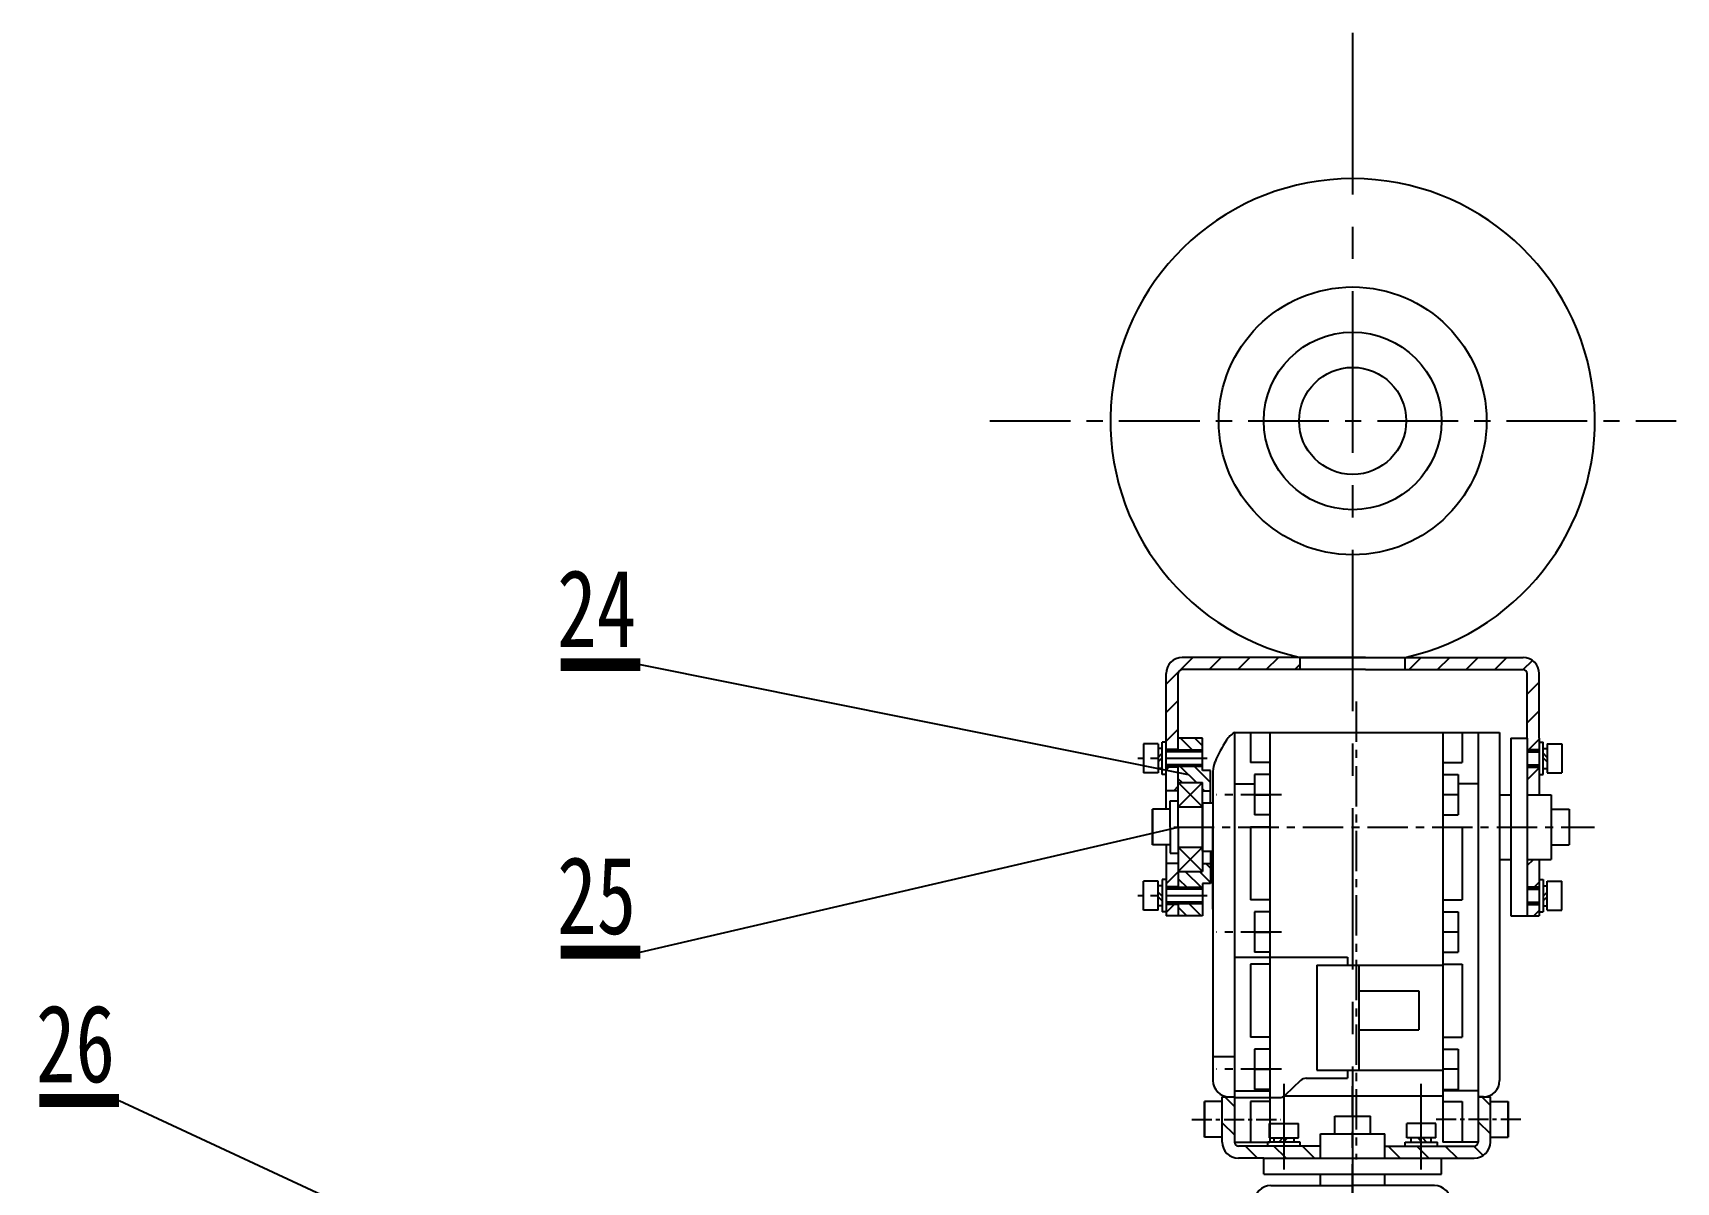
# Model space of a CAD drawing. Extents: x 2854 to 5858, y -1165 to 723.
# Drawn here: x 3289 to 3492.5, y -365.8 to -223.5 of the extents above; entities that cross this region are included whole.
import ezdxf
from ezdxf.enums import TextEntityAlignment as Align

# ---------------------------------------------------------------- set-up
doc = ezdxf.new("R2010")
doc.units = 0
doc.header["$MEASUREMENT"] = 0
doc.linetypes.add('PF_CENTER', pattern=[2, 1.25, -0.25, 0.25, -0.25])
doc.layers.get('0').update_dxf_attribs({"linetype": 'CONTINUOUS'})
for name, color, linetype in [('SMPEN_CENTER', 4, 'PF_CENTER'), ('SMPEN_DIM', 3, 'CONTINUOUS'), ('SMPEN_HATCH', 6, 'CONTINUOUS'), ('图形问题', 240, 'PF_CENTER')]:
    doc.layers.add(name, color=color, linetype=linetype)
doc.styles.add('STYLE2', font='SIMHEI.TTF')

# ---------------------------------------------------------------- blocks, each defined once
blk = doc.blocks.new('RX28B')
for p, q in [((-15.1, 11.7), (-15.1, -39)), ((-15.1, 11.7), (17.75, 11.7)), ((-13.1, 11.7), (-13.1, 8)), ((-10.7, 11.7), (-10.7, -39)), ((10.7, 11.7), (10.7, -39)), ((13.1, 11.7), (13.1, 8)), ((15.1, 11.7), (15.1, -39)), ((15.1, 11.7), (15.1, -39)), ((17.75, 11.7), (17.75, -31.4)), ((19.15, 11), (19.15, -11)), ((19.15, 11), (21.15, 11)), ((21.15, 11), (21.15, -11)), ((-17.75, 6.89), (-17.75, -31.4)), ((-12.6, 6.5), (-12.6, 1.5)), ((12.6, 6.5), (12.6, 1.5)), ((-15.1, 5.35), (-12.6, 5.35)), ((15.1, 5.35), (12.6, 5.35)), ((-19.05, 3), (-19.05, -3)), ((-12.6, 4), (-10.7, 4)), ((12.6, 4), (10.7, 4)), ((24.15, 4), (24.15, -4)), ((24.15, 2.2), (26.35, 2.2)), ((26.35, 2.2), (26.35, -2.2)), ((-13.1, 0), (-13.1, -9)), ((13.1, 0), (13.1, -9)), ((24.15, -2.2), (26.35, -2.2)), ((-12.6, -10.5), (-12.6, -15.5)), ((12.6, -10.5), (12.6, -15.5)), ((19.15, -11), (21.15, -11)), ((-12.6, -13), (-10.7, -13)), ((12.6, -13), (10.7, -13)), ((-15.1, -16.1), (-1.1, -16.1)), ((-1.1, -16.1), (-1.1, -17.1)), ((-13.1, -17), (-13.1, -26)), ((-4.9, -17.1), (-4.9, -30.1)), ((-4.9, -17.1), (0.3, -17.1)), ((0.3, -17.1), (10.7, -17.1)), ((0.3, -17.1), (0.3, -30.1)), ((13.1, -17), (13.1, -26)), ((0.3, -20.3), (7.75, -20.3)), ((7.75, -20.3), (7.75, -25.1)), ((0.3, -25.1), (7.75, -25.1)), ((-12.6, -27.5), (-12.6, -32.5)), ((12.6, -27.5), (12.6, -32.5)), ((-12.6, -30), (-10.7, -30)), ((-4.9, -30.1), (0.3, -30.1)), ((-1.1, -30.1), (-1.1, -31.1)), ((0.3, -30.1), (10.7, -30.1)), ((12.6, -30), (10.7, -30)), ((-6.89, -31.38), (-8.81, -33.22)), ((-6.2, -31.1), (-1.1, -31.1)), ((-15.75, -33.4), (-15.1, -33.4)), ((-15.1, -32.65), (-10.7, -32.65)), ((-15.1, -33.5), (-9.5, -33.5)), ((-13.1, -34), (-13.1, -39)), ((-8.9, -33.3), (10.7, -33.3)), ((15.1, -32.65), (10.7, -32.65)), ((13.1, -34), (13.1, -39)), ((15.75, -33.4), (15.1, -33.4)), ((15.1, -33.4), (15.75, -33.4)), ((-15.1, -39), (-10.7, -39)), ((15.1, -39), (10.7, -39))]:
    blk.add_line(p, q)
at = {"ltscale": 4}
for p, q in [((-10.7, 8), (-13.1, 8)), ((-10.7, 6.5), (-12.6, 6.5)), ((10.7, 8), (13.1, 8)), ((10.7, 6.5), (12.6, 6.5)), ((-19.05, 3), (-17.75, 3)), ((17.75, 4), (19.15, 4)), ((21.15, 4), (24.15, 4)), ((-10.7, 1.5), (-12.6, 1.5)), ((10.7, 1.5), (12.6, 1.5)), ((-10.7, 0), (-13.1, 0)), ((10.7, 0), (13.1, 0)), ((-19.05, -3), (-17.75, -3)), ((17.75, -4), (19.15, -4)), ((21.15, -4), (24.15, -4)), ((-10.7, -9), (-13.1, -9)), ((10.7, -9), (13.1, -9)), ((-10.7, -10.5), (-12.6, -10.5)), ((10.7, -10.5), (12.6, -10.5)), ((-10.7, -15.5), (-12.6, -15.5)), ((10.7, -15.5), (12.6, -15.5)), ((-10.7, -17), (-13.1, -17)), ((10.7, -17), (13.1, -17)), ((-10.7, -26), (-13.1, -26)), ((10.7, -26), (13.1, -26)), ((-17.75, -28.4), (-15.1, -28.4)), ((-10.7, -27.5), (-12.6, -27.5)), ((10.7, -27.5), (12.6, -27.5)), ((-10.7, -32.5), (-12.6, -32.5)), ((10.7, -32.5), (12.6, -32.5)), ((-10.7, -34), (-13.1, -34)), ((10.7, -34), (13.1, -34))]:
    blk.add_line(p, q, dxfattribs=at)
for centre, radius, start, end in [((0, 0.43), 19.1, 147.2964, 156.3503), ((-13.55, 9.13), 3, 121.1144, 147.2964), ((-14.75, 6.89), 3, 156.3503, 180), ((-15.75, -31.4), 2, 180, 270), ((-6.2, -32.1), 1, 90, 133.8309), ((15.75, -31.4), 2, 270, 0), ((-9.5, -32.5), 1, 270, 313.8309)]:
    blk.add_arc(centre, radius, start, end)
at = {"layer": 'SMPEN_CENTER', "ltscale": 4}
for p, q in [((0, 15.55), (0, -41.15)), ((-9.28, 4), (-17.3, 4)), ((-22.61, 0), (29.48, 0)), ((-9.28, -13), (-17.3, -13)), ((-9.28, -30), (-17.3, -30))]:
    blk.add_line(p, q, dxfattribs=at)
blk = doc.blocks.new('RX28C')
for p, q in [((-2.2, 5.2), (2.2, 5.2)), ((-2.2, 3), (-2.2, 5.2)), ((2.2, 3), (2.2, 5.2)), ((-4, 3), (4, 3)), ((-11, 0), (11, 0)), ((-11, -2), (-11, 0)), ((11, -2), (11, 0)), ((-11, -2), (11, -2)), ((-10.15, -3.4), (0, -3.4)), ((10.15, -3.4), (0, -3.4)), ((-17.75, -6.05), (-17.75, -10.45)), ((-17.75, -6.05), (0, -6.05)), ((-12.15, -5.4), (-12.15, -6.05)), ((-12.15, -6.05), (-12.15, -5.4)), ((17.75, -6.05), (0, -6.05)), ((12.15, -6.05), (12.15, -5.4)), ((12.15, -5.4), (12.15, -6.05)), ((17.75, -6.05), (17.75, -10.45)), ((-17.75, -8.05), (0, -8.05)), ((-12.5, -8.05), (-12.5, -10.45)), ((17.75, -8.05), (0, -8.05)), ((12.5, -8.05), (12.5, -10.45)), ((-17.75, -10.45), (0, -10.45)), ((-12.15, -31.85), (-12.15, -10.45)), ((17.75, -10.45), (0, -10.45)), ((12.15, -31.85), (12.15, -10.45)), ((-16.65, -20.85), (-12.15, -20.85)), ((-16.65, -31.85), (-16.65, -20.85)), ((-16.65, -22.25), (-12.15, -22.25)), ((16.65, -20.85), (12.15, -20.85)), ((16.65, -22.25), (12.15, -22.25)), ((16.65, -31.85), (16.65, -20.85)), ((-17.75, -36.25), (-17.75, -31.85)), ((-17.75, -31.85), (0, -31.85)), ((-12.5, -34.25), (-12.5, -31.85)), ((17.75, -31.85), (0, -31.85)), ((12.5, -34.25), (12.5, -31.85)), ((17.75, -36.25), (17.75, -31.85)), ((-17.75, -34.25), (0, -34.25)), ((17.75, -34.25), (0, -34.25)), ((-17.75, -36.25), (0, -36.25)), ((-12.15, -36.9), (-12.15, -36.25)), ((17.75, -36.25), (0, -36.25)), ((12.15, -36.9), (12.15, -36.25)), ((-10.15, -38.9), (0, -38.9)), ((-3, -40.2), (3, -40.2)), ((10.15, -38.9), (0, -38.9))]:
    blk.add_line(p, q)
at = {"ltscale": 4}
for p, q in [((-4, 0), (-4, 3)), ((4, 0), (4, 3)), ((-4, -3.4), (-4, -2)), ((4, -3.4), (4, -2)), ((-7.15, -38.9), (-7.15, -36.25)), ((7.15, -38.9), (7.15, -36.25)), ((-3, -40.2), (-3, -38.9)), ((3, -40.2), (3, -38.9))]:
    blk.add_line(p, q, dxfattribs=at)
for centre, start, end in [((-10.15, -5.4), 90, 180), ((10.15, -5.4), 0, 90), ((-10.15, -36.9), 180, 270), ((10.15, -36.9), 270, 0)]:
    blk.add_arc(centre, 2, start, end)
at = {"layer": 'SMPEN_CENTER', "ltscale": 8}
blk.add_line((0, -42.73), (0, 8.93), dxfattribs=at)

msp = doc.modelspace()

# ---------------------------------------------------------------- hatches: boundary and pattern name
at = {"layer": 'SMPEN_HATCH'}
h = msp.add_hatch(dxfattribs=at)
h.set_pattern_fill('ANSI31', color=256, scale=20, style=0)
h.set_pattern_definition([(45, (2231.8306, -1285.9421), (-1.767767, 1.767767), [])])
h.paths.add_polyline_path([(3430.8, -332.84), (3430.8, -331.44), (3429.3, -331.44), (3429.3, -332.84)])
h.paths.add_polyline_path([(3429.3, -329.24), (3430.8, -329.24), (3430.8, -327.34), (3430.8, -326.34), (3429.3, -326.34)])
h.paths.add_polyline_path([(3429.3, -317.34), (3430.8, -317.34), (3430.8, -316.34), (3430.8, -314.44), (3429.3, -314.44)])
h.paths.add_polyline_path([(3430.8, -302.84, -0.414214), (3431.3, -302.34), (3445.9, -302.34), (3445.9, -300.84), (3431.3, -300.84, 0.414214), (3429.3, -302.84), (3429.3, -310.84), (3429.3, -312.24), (3430.8, -312.24), (3430.8, -310.84)])
h.paths.add_polyline_path([(3473.5, -300.84), (3458.9, -300.84), (3458.9, -302.34), (3473.5, -302.34, -0.414214), (3474, -302.84), (3474, -310.84), (3474, -312.24), (3475.5, -312.24), (3475.5, -310.84), (3475.5, -302.84, 0.414214)])
h.paths.add_polyline_path([(3474, -317.84), (3475.5, -317.84), (3475.5, -314.44), (3474, -314.44)])
h.paths.add_polyline_path([(3475.5, -325.84), (3474, -325.84), (3474, -329.24), (3475.5, -329.24)])
h.paths.add_polyline_path([(3475.5, -332.84), (3475.5, -331.44), (3474, -331.44), (3474, -332.84)])
h = msp.add_hatch(dxfattribs=at)
h.set_pattern_fill('ANSI31', color=256, scale=10, angle=90, style=0)
h.set_pattern_definition([(135, (2231.8306, -1285.9421), (-0.8838835, -0.8838835), [])])
h.paths.add_polyline_path([(3430.8, -310.84), (3430.8, -312.34), (3433.8, -312.34), (3433.8, -310.84)])
h.paths.add_polyline_path([(3430.8, -314.34), (3430.8, -316.34), (3433.8, -316.34), (3433.8, -317.34), (3434.8, -317.34), (3434.8, -314.84), (3433.8, -314.84), (3433.8, -314.34)])
h.paths.add_polyline_path([(3430.8, -327.34), (3430.8, -329.34), (3433.8, -329.34), (3433.8, -328.84), (3434.8, -328.84), (3434.8, -326.34), (3433.8, -326.34), (3433.8, -327.34)])
h.paths.add_polyline_path([(3433.8, -332.84), (3433.8, -331.34), (3430.8, -331.34), (3430.8, -332.84)])
h = msp.add_hatch(dxfattribs=at)
h.set_pattern_fill('ANSI31', color=256, scale=20, angle=90, style=0)
h.set_pattern_definition([(135, (2231.8306, -1307.1921), (-1.767767, -1.767767), [])])
h.paths.add_polyline_path([(3436.25, -358.04), (3437.75, -358.04), (3437.75, -355.24), (3436.25, -355.24)])
h.paths.add_polyline_path([(3441.4, -362.84), (3446.39, -362.84), (3446.39, -361.34), (3438.25, -361.34, -0.414214), (3437.75, -360.84), (3437.75, -358.04), (3436.25, -358.04), (3436.25, -360.84, 0.414214), (3438.25, -362.84)])
h.paths.add_polyline_path([(3448.4, -362.84), (3448.4, -361.34), (3446.39, -361.34), (3446.39, -362.84)])
h.paths.add_polyline_path([(3458.41, -362.84), (3458.41, -361.34), (3456.4, -361.34), (3456.4, -362.84)])
h.paths.add_polyline_path([(3467.45, -362.84, 0.414214), (3469.45, -360.84), (3469.45, -358.04), (3467.95, -358.04), (3467.95, -360.84, -0.414214), (3467.45, -361.34), (3458.41, -361.34), (3458.41, -362.84)])
h.paths.add_polyline_path([(3469.45, -355.24), (3467.95, -355.24), (3467.95, -358.04), (3469.45, -358.04)])

# ---------------------------------------------------------------- linework, layer by layer
for p, q in [((3454, -300.84), (3431.3, -300.84)), ((3445.9, -300.84), (3458.9, -300.84)), ((3445.9, -302.34), (3445.9, -300.84)), ((3454, -300.84), (3473.5, -300.84)), ((3458.9, -302.34), (3458.9, -300.84)), ((3429.3, -310.84), (3429.3, -302.84)), ((3430.8, -310.84), (3430.8, -302.84)), ((3454, -302.34), (3431.3, -302.34)), ((3454, -302.34), (3473.5, -302.34)), ((3474, -310.84), (3474, -302.84)), ((3475.5, -310.84), (3475.5, -302.84)), ((3429.3, -319.64), (3429.3, -310.84)), ((3430.8, -312.34), (3430.8, -310.84)), ((3433.8, -310.84), (3430.8, -310.84)), ((3433.8, -314.84), (3433.8, -310.84)), ((3475.5, -310.84), (3475.5, -317.84)), ((3426.5, -311.54), (3426.5, -315.14)), ((3428.3, -311.54), (3428.3, -315.14)), ((3428.3, -313.21), (3428.8, -312.71)), ((3428.3, -313.77), (3428.8, -313.27)), ((3428.8, -315.34), (3428.8, -311.34)), ((3476, -315.34), (3476, -311.34)), ((3476.5, -313.21), (3476, -312.71)), ((3476.5, -313.77), (3476, -313.27)), ((3476.5, -311.54), (3476.5, -315.14)), ((3478.3, -311.54), (3478.3, -315.14)), ((3430.8, -316.34), (3430.8, -314.34)), ((3434.8, -314.84), (3433.8, -314.84)), ((3434.8, -318.84), (3434.8, -314.84)), ((3430.8, -317.34), (3429.3, -317.34)), ((3430.8, -316.34), (3433.8, -319.34)), ((3430.8, -319.34), (3433.8, -316.34)), ((3430.8, -321.84), (3430.8, -316.34)), ((3433.8, -318.84), (3433.8, -316.34)), ((3429.8, -321.84), (3429.8, -318.59)), ((3433.8, -324.84), (3433.8, -318.84)), ((3433.8, -318.84), (3433.8, -324.84)), ((3477, -317.84), (3477, -325.84)), ((3427.6, -324.04), (3427.6, -319.64)), ((3429.8, -319.64), (3427.6, -319.64)), ((3427.6, -319.64), (3427.6, -324.04)), ((3429.8, -319.64), (3427.6, -319.64)), ((3477, -319.64), (3479.2, -319.64)), ((3479.2, -319.64), (3479.2, -324.04)), ((3429.8, -321.84), (3429.8, -325.09)), ((3430.8, -321.84), (3430.8, -327.34)), ((3435.1, -331.99), (3435.1, -321.84)), ((3429.8, -324.04), (3427.6, -324.04)), ((3429.8, -324.04), (3427.6, -324.04)), ((3429.3, -324.04), (3429.3, -332.84)), ((3430.8, -324.34), (3433.8, -327.34)), ((3430.8, -327.34), (3433.8, -324.34)), ((3433.8, -324.84), (3433.8, -327.34)), ((3434.8, -324.84), (3434.8, -328.84)), ((3477, -324.04), (3479.2, -324.04)), ((3430.8, -326.34), (3429.3, -326.34)), ((3430.8, -327.34), (3430.8, -329.34)), ((3475.5, -325.84), (3475.5, -332.84)), ((3426.5, -332.14), (3426.5, -328.54)), ((3428.3, -332.14), (3428.3, -328.54)), ((3428.8, -328.34), (3428.8, -332.34)), ((3434.8, -328.84), (3433.8, -328.84)), ((3433.8, -328.84), (3433.8, -332.84)), ((3476, -328.34), (3476, -332.34)), ((3476.5, -332.14), (3476.5, -328.54)), ((3478.3, -332.14), (3478.3, -328.54)), ((3428.3, -329.91), (3428.8, -330.41)), ((3428.3, -330.47), (3428.8, -330.97)), ((3430.8, -331.34), (3430.8, -332.84)), ((3476.5, -329.91), (3476, -330.41)), ((3476.5, -330.47), (3476, -330.97)), ((3430.8, -332.84), (3429.3, -332.84)), ((3433.8, -332.84), (3430.8, -332.84)), ((3436.25, -355.84), (3434.05, -355.84)), ((3436.25, -355.84), (3434.05, -355.84)), ((3434.05, -355.84), (3434.05, -360.24)), ((3434.05, -360.24), (3434.05, -355.84)), ((3436.25, -355.24), (3437.75, -355.24)), ((3436.25, -360.84), (3436.25, -355.24)), ((3467.95, -355.24), (3468.6, -355.24)), ((3468.6, -355.24), (3467.95, -355.24)), ((3467.95, -355.24), (3469.45, -355.24)), ((3469.45, -360.84), (3469.45, -355.24)), ((3469.45, -355.84), (3471.65, -355.84)), ((3471.65, -360.24), (3471.65, -355.84)), ((3471.65, -355.84), (3471.65, -360.24)), ((3450.2, -357.64), (3454.6, -357.64)), ((3450.2, -359.84), (3450.2, -357.64)), ((3454.6, -359.84), (3454.6, -357.64)), ((3442.1, -358.54), (3445.7, -358.54)), ((3448.4, -359.84), (3456.4, -359.84)), ((3462.7, -358.54), (3459.1, -358.54)), ((3436.25, -360.24), (3434.05, -360.24)), ((3436.25, -360.24), (3434.05, -360.24)), ((3448.4, -361.34), (3438.25, -361.34)), ((3445.9, -360.84), (3441.9, -360.84)), ((3442.1, -360.34), (3445.7, -360.34)), ((3443.77, -360.34), (3443.27, -360.84)), ((3444.33, -360.34), (3443.83, -360.84)), ((3456.4, -361.34), (3467.45, -361.34)), ((3458.9, -360.84), (3462.9, -360.84)), ((3462.7, -360.34), (3459.1, -360.34)), ((3460.47, -360.34), (3460.97, -360.84)), ((3461.03, -360.34), (3461.53, -360.84)), ((3469.45, -360.24), (3471.65, -360.24)), ((3441.4, -362.84), (3438.25, -362.84)), ((3441.4, -362.84), (3467.45, -362.84))]:
    msp.add_line(p, q)
at = {"ltscale": 8}
for p, q in [((3428.3, -311.54), (3426.5, -311.54)), ((3476.5, -311.54), (3478.3, -311.54)), ((3428.3, -315.14), (3426.5, -315.14)), ((3476.5, -315.14), (3478.3, -315.14)), ((3430.8, -316.34), (3433.8, -316.34)), ((3433.8, -317.34), (3434.8, -317.34)), ((3429.8, -318.59), (3430.8, -318.59)), ((3430.8, -319.34), (3433.8, -319.34)), ((3429.8, -325.09), (3430.8, -325.09)), ((3430.8, -324.34), (3433.8, -324.34)), ((3430.8, -327.34), (3433.8, -327.34)), ((3433.8, -326.34), (3434.8, -326.34)), ((3428.3, -328.54), (3426.5, -328.54)), ((3476.5, -328.54), (3478.3, -328.54)), ((3428.3, -332.14), (3426.5, -332.14)), ((3476.5, -332.14), (3478.3, -332.14)), ((3442.1, -360.34), (3442.1, -358.54)), ((3445.7, -360.34), (3445.7, -358.54)), ((3459.1, -360.34), (3459.1, -358.54)), ((3462.7, -360.34), (3462.7, -358.54))]:
    msp.add_line(p, q, dxfattribs=at)
at = {"ltscale": 4}
for p, q in [((3428.8, -312.1), (3428.3, -312.1)), ((3429.3, -311.34), (3428.8, -311.34)), ((3430.8, -312.24), (3429.3, -312.24)), ((3433.8, -312.34), (3429.3, -312.34)), ((3474, -312.24), (3475.5, -312.24)), ((3474, -312.34), (3475.5, -312.34)), ((3475.5, -311.34), (3476, -311.34)), ((3476, -312.1), (3476.5, -312.1)), ((3428.8, -314.58), (3428.3, -314.58)), ((3429.3, -315.34), (3428.8, -315.34)), ((3433.8, -314.34), (3429.3, -314.34)), ((3430.8, -314.44), (3429.3, -314.44)), ((3474, -314.34), (3475.5, -314.34)), ((3474, -314.44), (3475.5, -314.44)), ((3475.5, -315.34), (3476, -315.34)), ((3476, -314.58), (3476.5, -314.58)), ((3474, -317.84), (3477, -317.84)), ((3474, -325.84), (3477, -325.84)), ((3428.8, -329.1), (3428.3, -329.1)), ((3429.3, -328.34), (3428.8, -328.34)), ((3430.8, -329.24), (3429.3, -329.24)), ((3433.8, -329.34), (3429.3, -329.34)), ((3474, -329.24), (3475.5, -329.24)), ((3474, -329.34), (3475.5, -329.34)), ((3475.5, -328.34), (3476, -328.34)), ((3476, -329.1), (3476.5, -329.1)), ((3428.8, -331.58), (3428.3, -331.58)), ((3433.8, -331.34), (3429.3, -331.34)), ((3430.8, -331.44), (3429.3, -331.44)), ((3474, -331.34), (3475.5, -331.34)), ((3474, -331.44), (3475.5, -331.44)), ((3476, -331.58), (3476.5, -331.58)), ((3429.3, -332.34), (3428.8, -332.34)), ((3475.5, -332.34), (3476, -332.34)), ((3448.4, -362.84), (3448.4, -359.84)), ((3456.4, -362.84), (3456.4, -359.84)), ((3441.9, -361.34), (3441.9, -360.84)), ((3442.66, -360.84), (3442.66, -360.34)), ((3445.14, -360.84), (3445.14, -360.34)), ((3445.9, -361.34), (3445.9, -360.84)), ((3458.9, -361.34), (3458.9, -360.84)), ((3459.66, -360.84), (3459.66, -360.34)), ((3462.14, -360.84), (3462.14, -360.34)), ((3462.9, -361.34), (3462.9, -360.84))]:
    msp.add_line(p, q, dxfattribs=at)
at = {"ltscale": 2}
for p, q in [((3433.8, -318.84), (3435.1, -318.84)), ((3433.8, -324.84), (3435.1, -324.84))]:
    msp.add_line(p, q, dxfattribs=at)
at = {"ltscale": 10}
for p, q in [((3474, -332.84), (3475.5, -332.84)), ((3437.75, -355.24), (3437.75, -360.84)), ((3467.95, -355.24), (3467.95, -360.84))]:
    msp.add_line(p, q, dxfattribs=at)
for radius in [16.58, 11, 6.63]:
    msp.add_circle((3452.4, -271.55), radius)
for centre, radius, start, end in [((3452.4, -271.55), 30, 282.5133, 257.4867), ((3431.3, -302.84), 2, 90, 180), ((3473.5, -302.84), 2, 0, 90), ((3431.3, -302.84), 0.5, 90, 180), ((3473.5, -302.84), 0.5, 0, 90), ((3438.25, -360.84), 2, 180, 270), ((3438.25, -360.84), 0.5, 180, 270), ((3467.45, -360.84), 2, 270, 0), ((3467.45, -360.84), 0.5, 270, 0)]:
    msp.add_arc(centre, radius, start, end)
at = {"layer": 'SMPEN_CENTER', "ltscale": 16}
msp.add_line((3452.4, -223.5), (3452.4, -895.81), dxfattribs=at)
at = {"layer": 'SMPEN_CENTER', "ltscale": 8}
msp.add_line((3407.46, -271.55), (3492.46, -271.55), dxfattribs=at)
at = {"layer": 'SMPEN_CENTER', "ltscale": 4}
for p, q in [((3434.38, -313.34), (3425.81, -313.34)), ((3434.38, -330.34), (3425.81, -330.34))]:
    msp.add_line(p, q, dxfattribs=at)
at = {"layer": 'SMPEN_CENTER', "ltscale": 2}
for p, q in [((3432.47, -358.04), (3443.52, -358.04)), ((3473.23, -358.04), (3462.24, -358.04))]:
    msp.add_line(p, q, dxfattribs=at)
at = {"layer": 'SMPEN_DIM', "ltscale": 4}
for p, q in [((3433.8, -312.54), (3429.3, -312.54)), ((3474, -312.54), (3475.5, -312.54)), ((3433.8, -314.14), (3429.3, -314.14)), ((3474, -314.14), (3475.5, -314.14)), ((3433.8, -329.54), (3429.3, -329.54)), ((3474, -329.54), (3475.5, -329.54)), ((3433.8, -331.14), (3429.3, -331.14)), ((3474, -331.14), (3475.5, -331.14))]:
    msp.add_line(p, q, dxfattribs=at)
at = {"layer": 'SMPEN_HATCH'}
for p, q in [((3364.18, -301.73), (3432.05, -315.34)), ((3364.18, -337.34), (3430.8, -321.84)), ((3299.64, -355.69), (3370.86, -388.8))]:
    msp.add_line(p, q, dxfattribs=at)
at = {"layer": 'SMPEN_HATCH', "const_width": 1.6}
for points in [[(3354.31, -301.73), (3364.18, -301.73)], [(3354.31, -337.34), (3364.18, -337.34)], [(3289.77, -355.69), (3299.64, -355.69)]]:
    msp.add_lwpolyline(points, dxfattribs=at)
at = {"layer": '图形问题', "ltscale": 10}
for p, q in [((3443.9, -364.23), (3443.9, -353.62)), ((3460.9, -364.23), (3460.9, -353.62))]:
    msp.add_line(p, q, dxfattribs=at)

# ---------------------------------------------------------------- block references
for name, p in [('RX28B', (3452.85, -321.84)), ('RX28C', (3452.4, -362.84))]:
    msp.add_blockref(name, p)

# ---------------------------------------------------------------- texts
at = {"layer": 'SMPEN_HATCH', "style": 'STYLE2', "width": 0.75}
for s, p in [('24', (3358.78, -294.76)), ('25', (3358.78, -330.37)), ('26', (3294.24, -348.72))]:
    msp.add_text(s, height=9.6, dxfattribs=at).set_placement(p, align=Align.MIDDLE)

doc.saveas('drawing.dxf')
